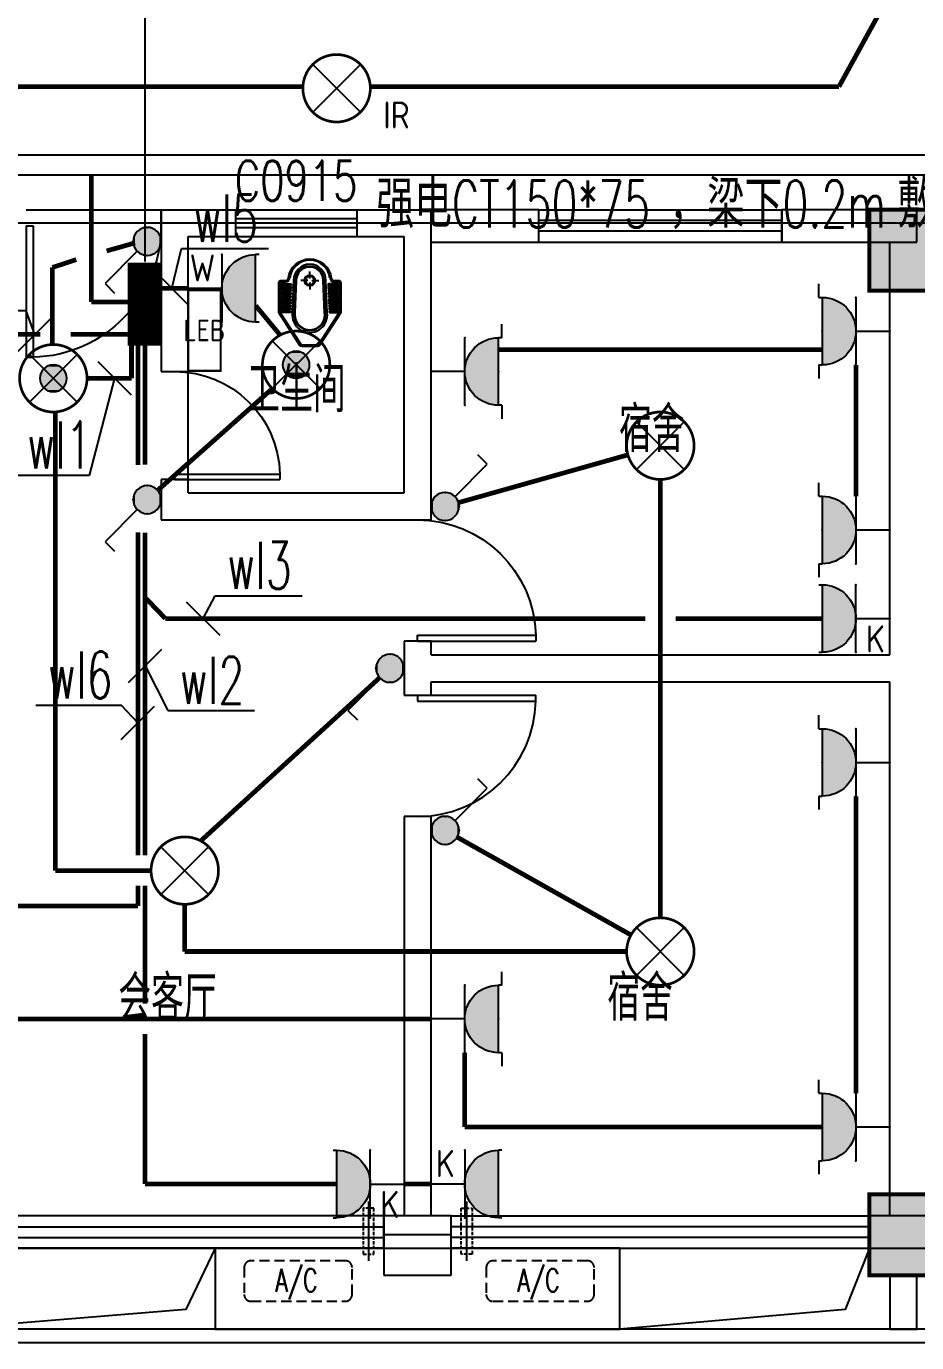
# Model space of a CAD drawing. Extents: x -9422388 to 15610651, y -1992469 to 953794.
# Drawn here: x -2719291 to -2712691, y -207151 to -197392 of the extents above; entities that cross this region are included whole.
import ezdxf
from ezdxf.enums import TextEntityAlignment as Align

# ---------------------------------------------------------------- set-up
doc = ezdxf.new("R2010")
doc.units = 0
doc.header["$LTSCALE"] = 1000
for name, pattern in [('( Hidden )', [0.375, 0.25, -0.125]), ('ACAD_ISO04W100', [30, 24, -3, 0, -3]), ('DASH', [0.35, 0.25, -0.1])]:
    doc.linetypes.add(name, pattern=pattern)
for name, color, linetype in [('A-FLOR-HVAC', 4, 'Continuous'), ('A-FLOR-OTHER2-ON', 83, 'Continuous'), ('A-SECT-DOOR', 141, 'Continuous'), ('C-KZ', 2, 'Continuous'), ('C-Z-HATCH', 253, 'Continuous'), ('CABLETRAY', 4, 'Continuous'), ('DIM-插座', 3, 'Continuous'), ('DIM-照明', 3, 'Continuous'), ('DIM-箱柜', 3, 'Continuous'), ('EQUIP-插座', 3, 'Continuous'), ('EQUIP-照明', 3, 'Continuous'), ('EQUIP-箱柜', 3, 'Continuous'), ('TEL_TEXT', 7, 'Continuous'), ('WIRE-插座', 5, 'Continuous'), ('WIRE-照明', 1, 'Continuous'), ('洁具', 253, 'Continuous')]:
    doc.layers.add(name, color=color, linetype=linetype)
doc.styles.add('_TCH_DIM', font='SIMPLEX', dxfattribs={"bigfont": 'GBCBIG'})
doc.styles.add('_TCH_WINDOW', font='SIMPLEX', dxfattribs={"height": 3.5, "bigfont": 'GBCBIG'})
doc.styles.add('_TEL_ATTDEF', font='GBENOR', dxfattribs={"width": 0.8, "height": 3, "bigfont": 'GBCBIG'})
doc.styles.add('_TEL_DIM', font='SIMPLEX', dxfattribs={"width": 0.8, "height": 3.5, "bigfont": 'HZTXT'})
doc.styles.get("Standard").update_dxf_attribs({"font": 'gbenor.shx', "bigfont": 'gbcbig.shx'})

# ---------------------------------------------------------------- blocks, each defined once
blk = doc.blocks.new('$plan$00002871')
at = {"layer": '洁具', "color": 0}
for p, q in [((0, -475.1), (0, -423.3)), ((-14.8, -489.9), (-66.6, -489.9)), ((0, -504.7), (0, -556.5)), ((14.8, -489.9), (66.6, -489.9))]:
    blk.add_line(p, q, dxfattribs=at)
for points in [[(158.9, -508.5, -0.88995), (-158.9, -508.5, 0.380538), (-178.8, -490.8), (-210, -490.8, -0.414214), (-230, -470.8), (-230, -258.2, -0.144595), (-226.8, -247.3), (-72.6, -9.1, -0.254383), (-55.8, 0), (55.8, 0, -0.254383), (72.6, -9.1), (226.8, -247.3, -0.144595), (230, -258.2), (230, -470.8, -0.414214), (210, -490.8), (178.8, -490.8, 0.380538)], [(120, -490.8), (129.8, -252.3, 1.134994), (-129.8, -252.3), (-120, -490.8, 0.992594)], [(105, -490.4), (114.8, -251, 1.141146), (-114.8, -251), (-105, -490.4, 0.994896)], [(100, -490.3), (109.8, -250.6, 1.143479), (-109.8, -250.6), (-100, -490.3, 0.995777)], [(-149.5, -263.6, 1), (-149.5, -251.9), (-207, -251.9, 1), (-207, -263.6)], [(-148.2, -287, 1), (-148.2, -275.4), (-207, -275.4, 1), (-207, -287)], [(-149.5, -262.6, 1), (-149.5, -252.9), (-207, -252.9, 1), (-207, -262.6)], [(-148.2, -286, 1), (-148.2, -276.4), (-207, -276.4, 1), (-207, -286)], [(148.2, -287, -1), (148.2, -275.4), (207, -275.4, -1), (207, -287)], [(148.2, -286, -1), (148.2, -276.4), (207, -276.4, -1), (207, -286)], [(149.5, -263.6, -1), (149.5, -251.9), (207, -251.9, -1), (207, -263.6)], [(149.5, -262.6, -1), (149.5, -252.9), (207, -252.9, -1), (207, -262.6)], [(-147.3, -306.7, 1), (-147.3, -295.1), (-207, -295.1, 1), (-207, -306.7)], [(-146.3, -330.1, 1), (-146.3, -318.5), (-207, -318.5, 1), (-207, -330.1)], [(-145.6, -352.3, 1), (-145.6, -340.7), (-207, -340.7, 1), (-207, -352.3)], [(-144.6, -375.7, 1), (-144.6, -364.1), (-207, -364.1, 1), (-207, -375.7)], [(-143.7, -399.2, 1), (-143.7, -387.5), (-207, -387.5, 1), (-207, -399.2)], [(-147.3, -305.7, 1), (-147.3, -296.1), (-207, -296.1, 1), (-207, -305.7)], [(-146.3, -329.1, 1), (-146.3, -319.5), (-207, -319.5, 1), (-207, -329.1)], [(-145.6, -351.3, 1), (-145.6, -341.7), (-207, -341.7, 1), (-207, -351.3)], [(-144.6, -374.7, 1), (-144.6, -365.1), (-207, -365.1, 1), (-207, -374.7)], [(-143.7, -398.2, 1), (-143.7, -388.5), (-207, -388.5, 1), (-207, -398.2)], [(143.7, -399.2, -1), (143.7, -387.5), (207, -387.5, -1), (207, -399.2)], [(144.6, -375.7, -1), (144.6, -364.1), (207, -364.1, -1), (207, -375.7)], [(143.7, -398.2, -1), (143.7, -388.5), (207, -388.5, -1), (207, -398.2)], [(145.6, -352.3, -1), (145.6, -340.7), (207, -340.7, -1), (207, -352.3)], [(144.6, -374.7, -1), (144.6, -365.1), (207, -365.1, -1), (207, -374.7)], [(146.3, -330.1, -1), (146.3, -318.5), (207, -318.5, -1), (207, -330.1)], [(145.6, -351.3, -1), (145.6, -341.7), (207, -341.7, -1), (207, -351.3)], [(147.3, -306.7, -1), (147.3, -295.1), (207, -295.1, -1), (207, -306.7)], [(146.3, -329.1, -1), (146.3, -319.5), (207, -319.5, -1), (207, -329.1)], [(147.3, -305.7, -1), (147.3, -296.1), (207, -296.1, -1), (207, -305.7)], [(-142.8, -422.6, 1), (-142.8, -411), (-207, -411, 1), (-207, -422.6)], [(-141.1, -443.5, 1), (-141.1, -431.9), (-207, -431.9, 1), (-207, -443.5)], [(-141.1, -464.5, 1), (-141.1, -452.9), (-207, -452.9, 1), (-207, -464.5)], [(-142.8, -421.6, 1), (-142.8, -412), (-207, -412, 1), (-207, -421.6)], [(-141.1, -442.5, 1), (-141.1, -432.9), (-207, -432.9, 1), (-207, -442.5)], [(-141.1, -463.5, 1), (-141.1, -453.9), (-207, -453.9, 1), (-207, -463.5)], [(141.1, -443.5, -1), (141.1, -431.9), (207, -431.9, -1), (207, -443.5)], [(141.1, -464.5, -1), (141.1, -452.9), (207, -452.9, -1), (207, -464.5)], [(141.1, -442.5, -1), (141.1, -432.9), (207, -432.9, -1), (207, -442.5)], [(141.1, -463.5, -1), (141.1, -453.9), (207, -453.9, -1), (207, -463.5)], [(142.8, -422.6, -1), (142.8, -411), (207, -411, -1), (207, -422.6)], [(142.8, -421.6, -1), (142.8, -412), (207, -412, -1), (207, -421.6)]]:
    blk.add_lwpolyline(points, format="xyb", close=True, dxfattribs=at)
blk.add_lwpolyline([(-149, -507.3, 0.380538), (-178.8, -480.8), (-210, -480.8, -0.414214), (-220, -470.8), (-220, -258.2, -0.144595), (-218.4, -252.8), (-64.2, -14.6, -0.254383), (-55.8, -10), (55.8, -10, -0.254383), (64.2, -14.6), (218.4, -252.8, -0.144595), (220, -258.2), (220, -470.8, -0.414214), (210, -480.8), (178.8, -480.8, 0.380538), (149, -507.3, 0.380538)], format="xyb", dxfattribs=at)
for radius in [40, 31.7]:
    blk.add_circle((0, -489.9), radius, dxfattribs=at)
blk.add_arc((0, -489.9), 150, 186.66502, 353.33498, dxfattribs=at)
blk = doc.blocks.new('KTWJ1')
at = {"layer": 'A-FLOR-HVAC', "color": 0, "linetype": '( Hidden )', "ltscale": 0.3}
blk.add_lwpolyline([(152982.4, -14209, 0.414214), (153032.4, -14259), (153732.4, -14259, 0.414214), (153782.4, -14209), (153782.4, -14009, 0.414214), (153732.4, -13959), (153032.4, -13959, 0.414214), (152982.4, -14009)], format="xyb", close=True, dxfattribs=at)
at = {"layer": 'A-FLOR-HVAC', "color": 0, "style": '_TCH_WINDOW', "width": 0.705882}
blk.add_text('A/C', height=170, dxfattribs=at).set_placement((153213.5, -14188.2))
blk = doc.blocks.new('KTB')
at = {"layer": 'A-SECT-DOOR', "color": 0}
blk.add_lwpolyline([(1055819.2, -403774.7), (1054569.2, -403774.7), (1054569.2, -404374.7), (1057569.2, -404374.7), (1057569.2, -403774.7), (1056319.2, -403774.7)], dxfattribs=at)
at = {"layer": 'A-FLOR-HVAC', "color": 8}
for p in [(901801.7, -389908.7), (903596.2, -389908.7)]:
    blk.add_blockref('KTWJ1', p, dxfattribs=at)
blk = doc.blocks.new('A$C0CF77FE4')
at = {"layer": 'A-FLOR-OTHER2-ON', "color": 0, "linetype": 'ACAD_ISO04W100', "ltscale": 5}
blk.add_line((40, 440), (40, 0), dxfattribs=at)
at = {"layer": 'A-FLOR-OTHER2-ON', "color": 0, "linetype": 'DASH', "ltscale": 0.1}
blk.add_lwpolyline([(0, 390), (80, 390), (80, 50), (0, 50)], close=True, dxfattribs=at)
blk = doc.blocks.new('宿舍楼柱网1')
at = {"layer": 'C-Z-HATCH'}
h = blk.add_hatch(color=0, dxfattribs=at)
h.dxf.hatch_style = 1
h.paths.add_polyline_path([(646707.9, 145126.3), (647207.9, 145126.3), (647207.9, 144526.3), (646707.9, 144526.3)])
h = blk.add_hatch(color=0, dxfattribs=at)
h.dxf.hatch_style = 1
h.paths.add_polyline_path([(646707.9, 137826.3), (647207.9, 137826.3), (647207.9, 137226.3), (646707.9, 137226.3)])
at = {"layer": 'C-KZ', "color": 0, "const_width": 30}
for points in [[(646707.9, 145126.3), (647207.9, 145126.3), (647207.9, 144526.3), (646707.9, 144526.3)], [(646707.9, 137826.3), (647207.9, 137826.3), (647207.9, 137226.3), (646707.9, 137226.3)]]:
    blk.add_lwpolyline(points, close=True, dxfattribs=at)
blk = doc.blocks.new('542523')
at = {"color": 8}
for p, q in [((1631849.8, -190792.6), (1632849.8, -190792.6)), ((1632849.8, -191032.6), (1632849.8, -190792.6)), ((1632849.8, -190792.6), (1632849.8, -191992.6)), ((1632849.8, -190792.6), (1634849.8, -190792.6)), ((1633399.8, -190792.6, 900), (1633399.8, -190992.6, 900)), ((1634299.8, -190792.6, 900), (1634299.8, -190992.6, 900)), ((1634849.8, -192992.6), (1634849.8, -190792.6)), ((1635649.8, -190792.6), (1634849.8, -190792.6)), ((1635649.8, -191032.6), (1635649.8, -190792.6)), ((1635649.8, -190792.6), (1637449.8, -190792.6)), ((1635649.8, -191032.6), (1635649.8, -190792.6)), ((1638349.8, -190792.6), (1637449.8, -190792.6)), ((1637449.8, -190792.6), (1637449.8, -191032.6)), ((1637449.8, -191032.6), (1637449.8, -190792.6)), ((1638449.8, -190792.6), (1638349.8, -190792.6)), ((1638449.8, -191032.6), (1638449.8, -190792.6)), ((1633399.8, -190859.2, 900), (1634299.8, -190859.2, 900)), ((1637449.8, -190872.6), (1635649.8, -190872.6)), ((1639742.7, -190892.6), (1593929.8, -190892.6)), ((1633399.8, -190925.9, 900), (1634299.8, -190925.9, 900)), ((1637449.8, -190952.6), (1635649.8, -190952.6)), ((1633049.8, -191992.6), (1633049.8, -190992.6)), ((1633049.8, -190992.6), (1634649.8, -190992.6)), ((1634649.8, -192892.6), (1634649.8, -190992.6)), ((1634849.8, -191032.6), (1635649.8, -191032.6)), ((1635649.8, -191032.6), (1637449.8, -191032.6)), ((1637449.8, -191032.6), (1638349.8, -191032.6)), ((1638249.8, -194092.6), (1638249.8, -191032.6)), ((1638349.8, -191032.6), (1638449.8, -191032.6)), ((1632849.8, -191992.6), (1633049.8, -191992.6)), ((1633049.8, -192792.6), (1633049.8, -191992.6)), ((1633049.8, -192792.6), (1632849.8, -192792.6)), ((1632849.8, -192792.6), (1632849.8, -193092.6)), ((1633049.8, -192892.6), (1633049.8, -192792.6)), ((1633049.8, -192892.6), (1634649.8, -192892.6)), ((1634849.8, -193092.6), (1634849.8, -192992.6)), ((1632849.8, -193092.6), (1634649.8, -193092.6)), ((1634649.8, -193092.6), (1634849.8, -193092.6)), ((1634849.8, -193992.6), (1634649.8, -193992.6)), ((1634649.8, -193992.6), (1634649.8, -194192.6)), ((1634849.8, -194092.6), (1634849.8, -193992.6)), ((1634849.8, -194092.6), (1638249.8, -194092.6)), ((1634649.8, -194192.6), (1634649.8, -194392.6)), ((1634849.8, -194292.6), (1638249.8, -194292.6)), ((1634849.8, -194392.6), (1634849.8, -194292.6)), ((1638249.8, -198252.6), (1638249.8, -194292.6)), ((1634649.8, -194392.6), (1634849.8, -194392.6)), ((1634749.8, -194392.6), (1634749.8, -194437.6)), ((1634749.8, -194392.6), (1635627.3, -194392.6)), ((1635627.3, -194437.6), (1635627.3, -194392.6)), ((1634749.8, -194437.6), (1635627.3, -194437.6)), ((1634849.8, -195292.6), (1634649.8, -195292.6)), ((1634649.8, -195292.6), (1634649.8, -198252.6)), ((1634849.8, -198252.6), (1634849.8, -195292.6)), ((1634749.8, -198252.6), (1634499.8, -198252.6)), ((1634499.8, -198252.6), (1634499.8, -198392.6)), ((1634999.8, -198252.6), (1634749.8, -198252.6)), ((1634999.8, -198392.6), (1634999.8, -198252.6)), ((1634999.8, -198252.6), (1638099.8, -198252.6)), ((1634999.8, -198492.6), (1634999.8, -198252.6)), ((1638349.8, -198252.6), (1638099.8, -198252.6)), ((1638099.8, -198252.6), (1638099.8, -198492.6)), ((1638099.8, -198492.6), (1638099.8, -198252.6)), ((1638599.8, -198252.6), (1638349.8, -198252.6)), ((1634999.8, -198392.6), (1634499.8, -198392.6)), ((1634499.8, -198392.6), (1634499.8, -198692.6)), ((1638099.8, -198332.6), (1634999.8, -198332.6)), ((1634999.8, -198692.6), (1634999.8, -198392.6)), ((1638099.8, -198412.6), (1634999.8, -198412.6)), ((1634999.8, -198492.6), (1638099.8, -198492.6)), ((1638099.8, -198492.6), (1638349.8, -198492.6)), ((1638349.8, -198492.6), (1638599.8, -198492.6)), ((1634499.8, -198692.6), (1634999.8, -198692.6))]:
    blk.add_line(p, q, dxfattribs=at)
at = {"color": 8, "extrusion": (0, 0, -1)}
for p, q in [((1631849.8, -190912.6), (1631899.8, -190912.6)), ((1631849.8, -190912.6), (1631849.8, -191887.6)), ((1631899.8, -190912.6), (1631899.8, -191887.6)), ((1631899.8, -191887.6), (1631849.8, -191887.6)), ((1632949.8, -192792.6), (1632949.8, -192752.6)), ((1632949.8, -192752.6), (1633729.8, -192752.6)), ((1632949.8, -192792.6), (1633729.8, -192792.6)), ((1633729.8, -192752.6), (1633729.8, -192792.6)), ((1634749.8, -193992.6), (1634749.8, -193947.6)), ((1634749.8, -193947.6), (1635627.3, -193947.6)), ((1634749.8, -193992.6), (1635627.3, -193992.6)), ((1635627.3, -193947.6), (1635627.3, -193992.6)), ((1634499.8, -198252.6), (1631399.8, -198252.6)), ((1634499.8, -198492.6), (1634499.8, -198252.6)), ((1631399.8, -198332.6), (1634499.8, -198332.6)), ((1631399.8, -198412.6), (1634499.8, -198412.6)), ((1634499.8, -198492.6), (1631399.8, -198492.6))]:
    blk.add_line(p, q, dxfattribs=at)
at = {"color": 8}
for points in [[(1629019.7, -172945.8), (1629019.7, -172945.8, -0.414214), (1629241, -171980.9), (1636189.1, -167626.1, -0.414214), (1638256.7, -168100.5), (1651526.9, -189272.8, -0.272815), (1651568.4, -190795.7), (1647349.6, -198418.9, -0.272815), (1646037.2, -199192.6), (1580429.8, -199192.6, -0.414213), (1578829.8, -197592.6), (1578829.8, -189492.6, -0.414214), (1579529.8, -188792.6), (1579529.8, -188792.6)], [(1629104.4, -172892.7), (1629104.4, -172892.7, -0.414214), (1629294.2, -172065.7), (1636242.2, -167710.8, -0.414214), (1638172, -168153.6), (1651442.2, -189325.9, -0.272815), (1651480.9, -190747.3), (1647262.1, -198370.5, -0.272815), (1646037.2, -199092.6), (1623049.8, -199092.6)]]:
    blk.add_lwpolyline(points, format="xyb", dxfattribs=at)
for points in [[(1593929.8, -190892.6), (1593929.8, -198492.6), (1646508.8, -198492.6), (1651184.3, -190044.2), (1637238.7, -167794.3), (1630799.1, -171830.5), (1641151.3, -188347.3), (1639742.7, -190892.6)], [(1638249.8, -199092.6), (1638449.8, -199092.6), (1638449.8, -198692.6), (1638249.8, -198692.6)]]:
    blk.add_lwpolyline(points, close=True, dxfattribs=at)
for points in [[(1633249.8, -198492.6), (1633032.3, -198947.3), (1631249.8, -199092.6)], [(1638099.8, -198492.6), (1637918.6, -198947.3), (1636249.8, -199092.6)]]:
    blk.add_lwpolyline(points, dxfattribs=at)
at = {"color": 8, "extrusion": (0, 0, -1)}
for centre, radius, start, end in [((-1631874.8, -190912.6), 975, 180, 268.53072), ((-1632949.8, -192772.6), 780, 90, 178.53072), ((-1634749.8, -193970.1), 877.5, 90, 178.53072)]:
    blk.add_arc(centre, radius, start, end, dxfattribs=at)
at = {"color": 8}
blk.add_arc((1634749.8, -194415.1), 877.5, 270, 358.53072, dxfattribs=at)
for name, p in [('宿舍楼柱网1', (991391.9, -335918.9)), ('KTB', (578680.6, 205282.2)), ('A$C0CF77FE4', (1635073.7, -198585.5))]:
    blk.add_blockref(name, p, dxfattribs=at)
at = {"color": 8, "rotation": 180}
blk.add_blockref('$plan$00002871', (1633951.1, -191807.6), dxfattribs=at)
at = {"color": 8, "xscale": -1}
blk.add_blockref('A$C0CF77FE4', (1634426, -198585.5), dxfattribs=at)
at = {"color": 8, "style": '_TCH_WINDOW', "width": 0.705882}
blk.add_text('C0915', height=297.5, dxfattribs=at).set_placement((1633394.8, -190727.3))
at = {"color": 8, "style": '_TCH_DIM'}
for s, p in [('卫生间', (1633487.7, -192295.4)), ('宿舍', (1636243.1, -192589.7)), ('会客厅', (1632531.8, -196808.8)), ('宿舍', (1636156.5, -196805.9))]:
    blk.add_text(s, height=337.59, dxfattribs=at).set_placement(p)
blk = doc.blocks.new('$equip$00002530')
for p, q in [((-0.354, 0.354), (0.354, -0.354)), ((0.354, 0.354), (-0.354, -0.354))]:
    blk.add_line(p, q)
at = {"const_width": 0.04}
blk.add_lwpolyline([(0, 0.5, -1), (0, -0.5, -1), (0, 0.5, -2.479085)], format="xyb", dxfattribs=at)
blk.add_circle((0, 0), 0.5)
for p in [(0, 0.5), (-0.5, 0), (0.5, 0), (0, -0.5)]:
    blk.add_point(p)
at = {"color": 7, "style": '_TEL_DIM', "flags": 1}
blk.add_attdef('A', text='', height=0.00002, dxfattribs=at).set_placement((0, 0), align=Align.MIDDLE_CENTER)
at = {"color": 7, "style": '_TEL_DIM'}
blk.add_attdef('$TEXT$', text='', height=0.4, dxfattribs=at).set_placement((0.887, -0.396), align=Align.MIDDLE_CENTER)
blk = doc.blocks.new('$equip$00002539')
for p, q in [((-0.354, 0.354), (0.354, -0.354)), ((0.354, 0.354), (-0.354, -0.354))]:
    blk.add_line(p, q)
at = {"const_width": 0.04}
blk.add_lwpolyline([(-0.5, 0, 1), (0.5, 0, 1), (-0.5, 0, 0.911406)], format="xyb", dxfattribs=at)
blk.add_circle((0, 0), 0.5)
for p in [(0, 0.5), (-0.5, 0), (0.5, 0), (0, -0.5)]:
    blk.add_point(p)
at = {"color": 7, "style": '_TEL_DIM', "flags": 1}
blk.add_attdef('A', text='', height=0.00002, dxfattribs=at).set_placement((0, 0), align=Align.MIDDLE_CENTER)
blk = doc.blocks.new('$equip$00002828')
for p, q in [((0.354, 0.354), (-0.354, -0.354)), ((-0.354, 0.354), (0.354, -0.354))]:
    blk.add_line(p, q)
at = {"const_width": 0.04}
blk.add_lwpolyline([(0.5, 0, -1), (-0.5, 0, -1), (0.5, 0, 1)], format="xyb", dxfattribs=at)
for radius in [0.5, 0.2]:
    blk.add_circle((0, 0), radius)
for p in [(0, 0.5), (-0.5, 0), (0.5, 0), (0, -0.5)]:
    blk.add_point(p)
for points in [[(0, 0.2), (0, 0.2), (-0.1, 0.173), (0.1, 0.173)], [(-0.173, 0.1), (0.173, 0.1), (-0.2, 0), (0.2, 0)], [(-0.173, -0.1), (0.173, -0.1), (-0.2, 0), (0.2, 0)], [(-0.1, 0.173), (0.1, 0.173), (-0.173, 0.1), (0.173, 0.1)], [(-0.1, -0.173), (0.1, -0.173), (-0.173, -0.1), (0.173, -0.1)], [(0, -0.2), (0, -0.2), (-0.1, -0.173), (0.1, -0.173)]]:
    blk.add_solid(points)
at = {"color": 7, "style": '_TEL_DIM', "flags": 1}
for tag in ['A', 'REMARK']:
    blk.add_attdef(tag, text='', height=0.00002, dxfattribs=at).set_placement((0, 0), align=Align.MIDDLE_CENTER)
blk = doc.blocks.new('$equip$00001764')
for p, q in [((-0.5, 1.05), (-0.5, 1)), ((-0.5, 1), (0.5, 1)), ((0.5, 1.05), (0.5, 1)), ((0.5, 0.5), (-0.5, 0.5)), ((0, 0.5), (0, 0))]:
    blk.add_line(p, q)
blk.add_arc((0, 1), 0.5, 180, 0)
for p in [(-0.5, 0.5), (0.5, 0.5), (0, 0)]:
    blk.add_point(p)
for points in [[(0.433, 0.75), (-0.433, 0.75), (0.5, 1), (-0.5, 1)], [(0.25, 0.567), (-0.25, 0.567), (0.433, 0.75), (-0.433, 0.75)], [(0, 0.5), (0, 0.5), (0.25, 0.567), (-0.25, 0.567)]]:
    blk.add_solid(points)
at = {"color": 7, "style": '_TEL_DIM'}
blk.add_attdef('$TEXT$', text='', height=0.4, dxfattribs=at).set_placement((0.303, 0.211), align=Align.MIDDLE_CENTER)
at = {"color": 7, "style": '_TEL_DIM', "flags": 1}
blk.add_attdef('A', text='', height=0.00002, dxfattribs=at).set_placement((0, 0), align=Align.MIDDLE_CENTER)
blk = doc.blocks.new('$equip$00001240')
for p, q in [((-0.5, 1.05), (-0.7, 1.05)), ((-0.5, 1.05), (-0.5, 1)), ((-0.5, 1), (0.5, 1)), ((0.5, 1.05), (0.7, 1.05)), ((0.5, 1.05), (0.5, 1)), ((-0.5, 0.5), (0.5, 0.5)), ((0, 0.5), (0, 0))]:
    blk.add_line(p, q)
blk.add_arc((0, 1), 0.5, 180, 0)
for points in [[(0.433, 0.75), (-0.433, 0.75), (0.5, 1), (-0.5, 1)], [(0.25, 0.567), (-0.25, 0.567), (0.433, 0.75), (-0.433, 0.75)], [(0, 0.5), (0, 0.5), (0.25, 0.567), (-0.25, 0.567)]]:
    blk.add_solid(points)
at = {"layer": 'EQUIP-照明'}
for p in [(0, 1), (-0.5, 0.5), (0.5, 0.5), (0, 0)]:
    blk.add_point(p, dxfattribs=at)
at = {"layer": 'EQUIP-照明', "flags": 9}
blk.add_attdef('A', (0, 0), '', height=0.00002, dxfattribs=at)
blk = doc.blocks.new('$equip$00001962')
for p, q in [((0.147, 0.356), (0.625, 0.833)), ((0.625, 0.833), (0.766, 0.692))]:
    blk.add_line(p, q)
blk.add_circle((0, 0.208), 0.208)
for p in [(0, 0.417), (-0.208, 0.208), (0.208, 0.208), (0, 0)]:
    blk.add_point(p)
for points in [[(0, 0.417), (0, 0.417), (-0.104, 0.389), (0.104, 0.389)], [(-0.18, 0.313), (0.18, 0.313), (-0.208, 0.208), (0.208, 0.208)], [(-0.18, 0.104), (0.18, 0.104), (-0.208, 0.208), (0.208, 0.208)], [(-0.104, 0.389), (0.104, 0.389), (-0.18, 0.313), (0.18, 0.313)], [(-0.104, 0.028), (0.104, 0.028), (-0.18, 0.104), (0.18, 0.104)], [(0, 0), (0, 0), (-0.104, 0.028), (0.104, 0.028)]]:
    blk.add_solid(points)
at = {"layer": 'TEL_TEXT', "style": '_TEL_DIM', "flags": 1}
blk.add_attdef('A', text='', height=0.00002, dxfattribs=at).set_placement((0, 0), align=Align.MIDDLE_CENTER)
blk = doc.blocks.new('*X41')
at = {"color": 0}
for p, q in [((-250, 32.8), (-82.8, 200)), ((-250, 68.2), (-118.2, 200)), ((-250, 103.6), (-153.6, 200)), ((-250, 138.9), (-188.9, 200)), ((-250, 174.3), (-224.3, 200)), ((-247.5, 0), (-47.5, 200)), ((-212.1, 0), (-12.1, 200)), ((-176.8, 0), (23.2, 200)), ((-141.4, 0), (58.6, 200)), ((-106.1, 0), (93.9, 200)), ((-70.7, 0), (129.3, 200)), ((-35.4, 0), (164.6, 200)), ((0, 0), (200, 200)), ((35.4, 0), (235.4, 200)), ((70.7, 0), (250, 179.3)), ((106.1, 0), (250, 143.9)), ((141.4, 0), (250, 108.6)), ((176.8, 0), (250, 73.2)), ((212.1, 0), (250, 37.9)), ((247.5, 0), (250, 2.5))]:
    blk.add_line(p, q, dxfattribs=at)
blk = doc.blocks.new('$equip$00002943')
for p, q in [((-0.75, 0.6), (-0.75, 0)), ((0.75, 0.6), (-0.75, 0.6)), ((0.75, 0), (0.75, 0.6)), ((-0.75, 0), (0.75, 0))]:
    blk.add_line(p, q)
for points, const_width in [([(-0.75, 0.3), (0.75, 0.3)], 0.6), ([(-0.75, 0.6), (-0.75, 0), (0.75, 0), (0.75, 0.6), (-0.75, 0.6), (-0.75, 0)], 0.04)]:
    blk.add_lwpolyline(points, dxfattribs=dict(const_width=const_width))
for p in [(0, 0.6), (-0.75, 0.3), (0.75, 0.3), (0, 0)]:
    blk.add_point(p)
at = {"xscale": 0.00300000000061118, "yscale": 0.00300000000061118, "zscale": 0.00300000000061118}
blk.add_blockref('*X41', (0, 0), dxfattribs=at)
at = {"color": 7, "style": '_TEL_DIM', "flags": 1}
for tag in ['A', 'REMARK']:
    blk.add_attdef(tag, text='', height=0.00002, dxfattribs=at).set_placement((0, 0), align=Align.MIDDLE_CENTER)
blk = doc.blocks.new('$equip$00002908')
for p, q in [((0.75, 0.6), (-0.75, 0.6)), ((-0.75, 0.6), (-0.75, 0)), ((0.75, 0), (0.75, 0.6)), ((-0.75, 0), (0.75, 0))]:
    blk.add_line(p, q)
at = {"const_width": 0.04}
blk.add_lwpolyline([(-0.75, 0.6), (-0.75, 0), (0.75, 0), (0.75, 0.6), (-0.75, 0.6), (-0.75, 0)], dxfattribs=at)
for p in [(0, 0.6), (-0.75, 0.3), (0.75, 0.3), (0, 0)]:
    blk.add_point(p)
at = {"color": 7, "style": '_TEL_DIM'}
blk.add_attdef('$TEXT$', text='', height=0.4, dxfattribs=at).set_placement((0, 0.3), align=Align.MIDDLE_CENTER)
at = {"color": 7, "style": '_TEL_DIM', "flags": 1}
for tag in ['A', 'REMARK']:
    blk.add_attdef(tag, text='', height=0.00002, dxfattribs=at).set_placement((0, 0), align=Align.MIDDLE_CENTER)

msp = doc.modelspace()

# ---------------------------------------------------------------- linework, layer by layer
at = {"layer": 'CABLETRAY'}
for p, q in [((-2721816.25346, -198345.43747), (-2712453.94713, -198345.43747)), ((-2712453.94713, -198495.43747), (-2721816.25346, -198495.43747))]:
    msp.add_line(p, q, dxfattribs=at)
at = {"layer": 'DIM-插座'}
for p, q in [((-2718335.80347, -199210.69378), (-2718088.31609, -199458.18116)), ((-2719351.80347, -199800.18116), (-2719104.31609, -199552.69378)), ((-2718105.30347, -201658.69378), (-2717857.81609, -201906.18116)), ((-2718534.99714, -202256.18116), (-2718287.50977, -202008.69378)), ((-2718587.71792, -202679.18116), (-2718340.23055, -202431.69378))]:
    msp.add_line(p, q, dxfattribs=at)
for points in [[(-2718212.05978, -199334.43747), (-2718141.05978, -199038.43747)], [(-2718141.05978, -199038.43747), (-2717496.72645, -199038.43747)], [(-2719291.25346, -199500.43747), (-2719946.25346, -199500.43747)], [(-2719228.05978, -199676.43747), (-2719291.25346, -199500.43747)], [(-2717981.55978, -201782.43747), (-2717891.55978, -201612.93747)], [(-2717891.55978, -201612.93747), (-2717247.22645, -201612.93747)], [(-2718411.25346, -202132.43747), (-2718243.05978, -202465.43747)], [(-2718586.55978, -202426.43747), (-2719220.22645, -202426.43747)], [(-2718463.97424, -202555.43747), (-2718586.55978, -202426.43747)], [(-2718243.05978, -202465.43747), (-2717598.72645, -202465.43747)]]:
    msp.add_lwpolyline(points, dxfattribs=at)
at = {"layer": 'DIM-照明'}
msp.add_line((-2718761.80347, -199877.44077), (-2718514.31609, -200124.92814), dxfattribs=at)
for points in [[(-2718638.05978, -200001.18446), (-2718826.05978, -200720.93747)], [(-2718826.05978, -200720.93747), (-2719374.39311, -200720.93747)]]:
    msp.add_lwpolyline(points, dxfattribs=at)
at = {"layer": 'DIM-箱柜'}
msp.add_line((-2718411.25346, -199134.8395), (-2718411.25346, -196780.76522), dxfattribs=at)
at = {"layer": 'WIRE-插座', "linetype": 'Continuous', "const_width": 35}
for points in [[(-2718091.25346, -199334.43747), (-2718291.25346, -199334.43747)], [(-2719188.05978, -199676.43747), (-2719391.25346, -199676.43747)], [(-2718531.25346, -199676.43747), (-2718963.05978, -199676.43747)], [(-2718463.97424, -200642.93747), (-2718463.97424, -199751.18446)], [(-2718411.25346, -200640.93747), (-2718411.25346, -199751.18446)], [(-2713391.25346, -199789.43747), (-2715791.25346, -199789.43747)], [(-2713141.25346, -200875.93747), (-2713141.25346, -199901.93747)], [(-2718463.97424, -203538.68461), (-2718463.97424, -201142.93747)], [(-2718411.25346, -203538.68461), (-2718411.25346, -201144.93747)], [(-2718260.55978, -201782.43747), (-2718411.25346, -201625.93747)], [(-2714703.75337, -201782.43747), (-2718260.55978, -201782.43747)], [(-2713391.25346, -201782.43747), (-2714478.75337, -201782.43747)], [(-2713141.25346, -205301.93747), (-2713141.25346, -203099.43747)], [(-2718463.97424, -203914.43368), (-2718463.97424, -203763.68461)], [(-2718411.25346, -204638.6844), (-2718411.25346, -203763.68461)], [(-2718463.97424, -203914.43368), (-2719391.25346, -203914.43368)], [(-2716291.25346, -204751.18446), (-2719391.25346, -204751.18437)], [(-2718411.25346, -205974.93747), (-2718411.25346, -204863.6844)], [(-2716041.25346, -205551.93747), (-2716041.25346, -205001.18446)], [(-2713391.25346, -205551.93747), (-2716041.25346, -205551.93747)], [(-2716991.25346, -205974.93747), (-2718411.25346, -205974.93747)], [(-2716291.25346, -205974.93747), (-2716491.25346, -205974.93747)]]:
    msp.add_lwpolyline(points, dxfattribs=at)
at = {"layer": 'WIRE-照明', "linetype": 'Continuous', "const_width": 35}
for points in [[(-2713267.44713, -197839.0705), (-2711918.58726, -195384.59052)], [(-2721741.54756, -197839.0705), (-2717240.96057, -197839.0705)], [(-2716741.54756, -197839.0705), (-2713267.44713, -197839.0705)], [(-2718808.55978, -199436.62602), (-2718808.55978, -198495.43747)], [(-2718485.6311, -198997.30409), (-2718696.05978, -199057.27758)], [(-2718921.05978, -199121.404), (-2719097.56416, -199179.43747)], [(-2719097.56416, -199751.26412), (-2719097.56416, -199179.43747)], [(-2718531.25346, -199436.62602), (-2718808.55978, -199436.62602)], [(-2717409.85029, -199681.10542), (-2717591.25346, -199462.43747)], [(-2718511.55978, -200001.18446), (-2718511.55978, -199751.18446)], [(-2718511.55978, -200001.18446), (-2718841.25341, -200001.18446)], [(-2717468.03011, -200077.96115), (-2718317.51815, -200832.03262)], [(-2719075.55978, -203651.18461), (-2719075.55978, -200250.69139)], [(-2714831.87002, -200569.03457), (-2716086.82986, -200922.91357)], [(-2714591.25337, -204001.18446), (-2714591.25337, -200751.18446)], [(-2716672.37314, -202221.39078), (-2717998.27142, -203431.04367)], [(-2714809.11279, -204128.55789), (-2716096.31203, -203404.03187)], [(-2718366.75334, -203651.18461), (-2719075.55978, -203651.18461)], [(-2718116.55978, -204251.18446), (-2718116.55978, -203901.18453)], [(-2714841.25337, -204251.18446), (-2718116.55978, -204251.18446)]]:
    msp.add_lwpolyline(points, dxfattribs=at)

# ---------------------------------------------------------------- block references
msp.add_blockref('542523', (-4351141.06824, -7958.61085))
at = {"layer": 'EQUIP-插座'}
ref = msp.add_blockref('$equip$00001764', (-2718091.25346, -199334.43747), dxfattribs=dict(at, xscale=-500, yscale=500, zscale=500, rotation=270))
ref.add_attrib('$TEXT$', 'W', dxfattribs={"layer": '0', "color": 7, "height": 200, "style": '_TEL_ATTDEF'}).set_placement((-2717985.74319, -199182.90769), align=Align.MIDDLE_CENTER)
at = {"layer": 'EQUIP-插座', "xscale": -500, "yscale": 500, "zscale": 500}
for p, rotation in [((-2712891.25346, -199651.93747), 90), ((-2716291.25346, -199951.18446), 270), ((-2712891.25346, -201125.93747), 90), ((-2712891.25346, -202849.43747), 90.00000000000007), ((-2716291.25346, -204751.18446), 270), ((-2712891.25346, -205551.93747), 90.00000000000007)]:
    msp.add_blockref('$equip$00001240', p, dxfattribs=dict(at, rotation=rotation))
at = {"layer": 'EQUIP-插座'}
ref = msp.add_blockref('$equip$00001764', (-2712891.25346, -201782.43747), dxfattribs=dict(at, xscale=-500, yscale=500, zscale=500, rotation=90))
ref.add_attrib('$TEXT$', 'K', dxfattribs={"layer": '0', "color": 7, "height": 200, "style": '_TEL_ATTDEF'}).set_placement((-2712996.76372, -201933.96725), align=Align.MIDDLE_CENTER)
ref = msp.add_blockref('$equip$00001764', (-2716491.25346, -205974.93747), dxfattribs=dict(at, xscale=-500, yscale=500, zscale=500, rotation=90))
ref.add_attrib('$TEXT$', 'K', dxfattribs={"layer": '0', "color": 7, "height": 200, "style": '_TEL_ATTDEF'}).set_placement((-2716596.76372, -206126.46725), align=Align.MIDDLE_CENTER)
ref = msp.add_blockref('$equip$00001764', (-2716291.25346, -205974.93747), dxfattribs=dict(at, xscale=-500, yscale=500, zscale=500, rotation=270))
ref.add_attrib('$TEXT$', 'K', dxfattribs={"layer": '0', "color": 7, "height": 200, "style": '_TEL_ATTDEF'}).set_placement((-2716185.74319, -205823.40769), align=Align.MIDDLE_CENTER)
at = {"layer": 'EQUIP-照明'}
ref = msp.add_blockref('$equip$00002530', (-2716991.25407, -197851.18092), dxfattribs=dict(at, xscale=500, yscale=500, zscale=500))
ref.add_attrib('$TEXT$', 'IR', dxfattribs={"layer": '0', "color": 7, "height": 200, "style": '_TEL_ATTDEF'}).set_placement((-2716547.62532, -198049.12487), align=Align.MIDDLE_CENTER)
at = {"layer": 'EQUIP-照明', "xscale": -500, "yscale": 500, "zscale": 500}
for p, rotation in [((-2718291.25346, -198986.43747), 90), ((-2716291.25346, -200951.18446), 270), ((-2718291.25346, -200901.18446), 90), ((-2716491.25346, -202151.18446), 90), ((-2716291.25346, -203352.93747), 270)]:
    msp.add_blockref('$equip$00001962', p, dxfattribs=dict(at, rotation=rotation))
for name, p in [('$equip$00002828', (-2717291.25342, -199901.18446)), ('$equip$00002828', (-2719091.25341, -200001.18446)), ('$equip$00002539', (-2714591.25339, -200501.18446)), ('$equip$00002539', (-2718116.75334, -203651.18461)), ('$equip$00002539', (-2714591.25337, -204251.18446))]:
    msp.add_blockref(name, p, dxfattribs=at)
at = {"layer": 'EQUIP-箱柜', "xscale": -400, "yscale": 400, "zscale": 400, "rotation": 90}
msp.add_blockref('$equip$00002943', (-2718291.25346, -199451.18446), dxfattribs=at)
at = {"layer": 'EQUIP-箱柜'}
ref = msp.add_blockref('$equip$00002908', (-2718091.25346, -199646.93747), dxfattribs=dict(at, xscale=-400, yscale=400, zscale=400, rotation=270))
ref.add_attrib('$TEXT$', 'LEB', dxfattribs={"layer": '0', "color": 7, "height": 160, "style": '_TEL_ATTDEF'}).set_placement((-2717971.25346, -199646.93747), align=Align.MIDDLE_CENTER)

# ---------------------------------------------------------------- texts
at = {"layer": 'DIM-插座', "color": 7, "style": '_TEL_DIM', "width": 0.64}
for s, p in [('wl5', (-2718053.55978, -198988.43747)), ('wl3', (-2717804.05978, -201562.93747)), ('wl6', (-2719132.72645, -202376.43747)), ('wl2', (-2718155.55978, -202415.43747))]:
    msp.add_text(s, height=350, dxfattribs=at).set_placement(p)
at = {"layer": 'DIM-照明', "color": 7, "style": '_TEL_DIM', "width": 0.64}
msp.add_text('wl1', height=350, dxfattribs=at).set_placement((-2719286.89311, -200670.93747))
at = {"layer": 'TEL_TEXT', "style": '_TEL_DIM'}
for s, width, p in [('强电', 0.8, (-2716696.44713, -198884.51779)), ('，梁下', 0.8, (-2714525.78047, -198884.51779)), ('敷设', 0.8, (-2712832.44713, -198884.51779)), ('CT150*75', 0.64, (-2716136.44713, -198884.51779)), ('0.2m', 0.64, (-2713685.78047, -198884.51779))]:
    msp.add_text(s, height=350, dxfattribs=dict(at, width=width)).set_placement(p)

doc.saveas('drawing.dxf')
